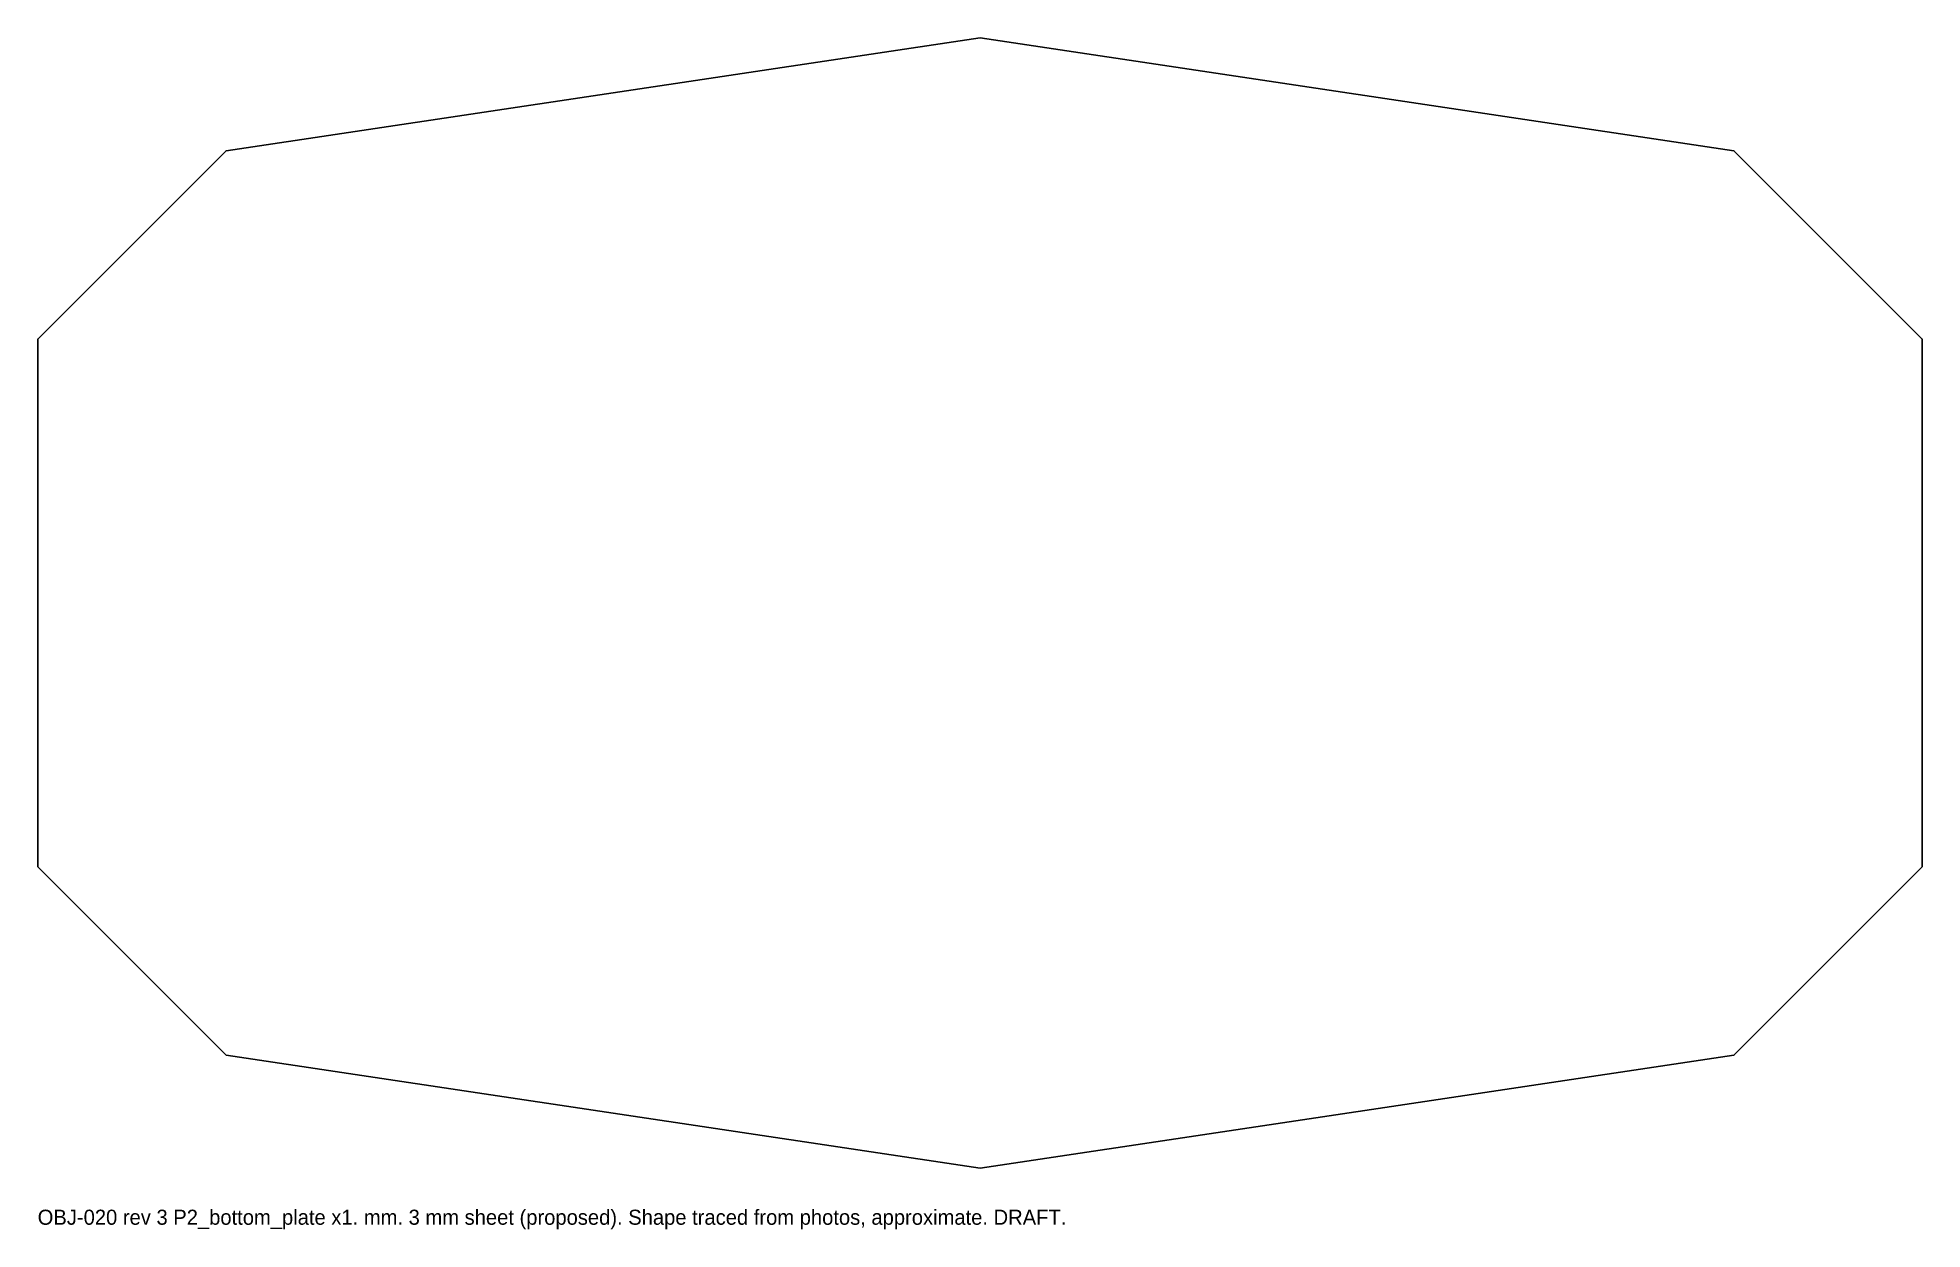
# Model space of a CAD drawing. Header units: millimetres. Extents: x 0 to 1000, y -32 to 600.
import ezdxf

# ---------------------------------------------------------------- set-up
doc = ezdxf.new("R2010")
doc.units = ezdxf.units.MM
doc.layers.add('CUT', color=7, linetype='Continuous')
doc.layers.add('NOTE', color=8, linetype='Continuous')

msp = doc.modelspace()

# ---------------------------------------------------------------- linework, layer by layer
at = {"layer": 'CUT'}
msp.add_lwpolyline([(100, 60), (500, 0), (900, 60), (1000, 160), (1000, 440), (900, 540), (500, 600), (100, 540), (0, 440), (0, 160)], close=True, dxfattribs=at)

# ---------------------------------------------------------------- texts
at = {"layer": 'NOTE'}
msp.add_text('OBJ-020 rev 3 P2_bottom_plate x1. mm. 3 mm sheet (proposed). Shape traced from photos, approximate. DRAFT.', height=8, dxfattribs=at).set_placement((0, -30))

doc.saveas('drawing.dxf')
